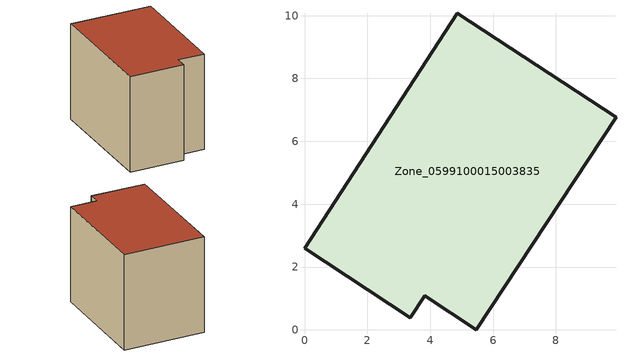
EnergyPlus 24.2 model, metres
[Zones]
Zone_0599100015003835
 floor ground (C_G): 3.82,1.08 3.37,0.39 0,2.6 4.86,10.08 9.91,6.76 5.46,0 z0.81
 wall outside (C_F): 4.86,10.08 0,2.6 3.37,0.39 3.82,1.08 5.46,0 9.91,6.76 4.86,10.08 z0.81:7.97
 roof outside (C_R): 5.46,0 9.91,6.76 4.86,10.08 0,2.6 3.37,0.39 3.82,1.08 z7.97
[BUILDING]
Pand.0599100015003835: North Axis=0; Terrain=City; Loads Convergence Tolerance Value=0.04; Temperature Convergence Tolerance Value=0.4; Solar Distribution=FullExterior; Maximum Number of Warmup Days=25; Minimum Number of Warmup Days=1
[Site:Location]
Rotterdam.The.Hague.AP_ZH_NLD Design_Conditions: Latitude=51.96; Longitude=4.45; Time Zone=1; Elevation=-4.5
[SITE:GROUNDTEMPERATURE:BUILDINGSURFACE]
18, 18, 18, 18, 18, 18, 18, 18, 18, 18, 18, 18
[MATERIAL] Thermal Absorptance=0.9; Solar Absorptance=0.7; Visible Absorptance=0.7
Name | Roughness | Thickness | Conductivity | Density | Specific Heat
G.TI.1965-1974 | MediumSmooth | 0.15 | 0.882353 | 540 | 1210
F.TI.1965-1974 | Rough | 0.3 | 0.697674 | 1920 | 840
R.TI.1965-1974 | MediumRough | 0.2 | 0.232558 | 1500 | 1000
[CONSTRUCTION]
C_G: G.TI.1965-1974
C_F: F.TI.1965-1974
C_R: R.TI.1965-1974
[ZONE]
Zone_0599100015003835: Type=1; Multiplier=1; Ceiling Height=Autocalculate; Volume=Autocalculate; Floor Area=autocalculate; Part of Total Floor Area=Yes
[ZONEINFILTRATION:DESIGNFLOWRATE]
Infil_Zone_0599100015003835: Zone or ZoneList or Space or SpaceList=Zone_0599100015003835; Schedule=AlwaysOn; Design Flow Rate Calculation Method=Flow/Area; Flow Rate per Floor Area=0.003; Constant Term Coefficient=1; Temperature Term Coefficient=0; Velocity Term Coefficient=0; Velocity Squared Term Coefficient=0
[HVACTEMPLATE:ZONE:IDEALLOADSAIRSYSTEM]
Zone_0599100015003835: Maximum Heating Supply Air Temperature=50; Minimum Cooling Supply Air Temperature=13; Maximum Heating Supply Air Humidity Ratio=0.0156; Minimum Cooling Supply Air Humidity Ratio=0.0077; Heating Limit=NoLimit; Cooling Limit=NoLimit; Dehumidification Control Type=ConstantSensibleHeatRatio; Cooling Sensible Heat Ratio=0.7; Dehumidification Setpoint=60; Humidification Control Type=None; Humidification Setpoint=30; Outdoor Air Method=None; Outdoor Air Flow Rate per Person=0.00944; Outdoor Air Flow Rate per Zone Floor Area=0; Outdoor Air Flow Rate per Zone=0; Demand Controlled Ventilation Type=None; Outdoor Air Economizer Type=NoEconomizer; Heat Recovery Type=None; Sensible Heat Recovery Effectiveness=0.7; Latent Heat Recovery Effectiveness=0.65
[ZONECONTROL:THERMOSTAT]
ThermostatControl_Zone_0599100015003835: Zone or ZoneList=Zone_0599100015003835; Control Type Schedule=DualSetpointControlType; Control 1=Thermostat_Zone_0599100015003835; Temperature Difference Between Cutout And Setpoint=0
[THERMOSTATSETPOINT:DUALSETPOINT]
Thermostat_Zone_0599100015003835: Heating Setpoint Temperature Schedule=HeatingSetpoint_Zone_0599100015003835; Cooling Setpoint Temperature Schedule=CoolingSetpoint_Zone_0599100015003835
[SCHEDULE:COMPACT]
HeatingSetpoint_Zone_0599100015003835: Through: 12/31, For: AllDays, Until: 24:00, 21
CoolingSetpoint_Zone_0599100015003835: Through: 12/31, For: AllDays, Until: 24:00, 24
DualSetpointControlType: Through: 12/31, For: AllDays, Until: 24:00, 4
AlwaysOn: Through: 12/31, For: AllDays, Until: 24:00, 1
